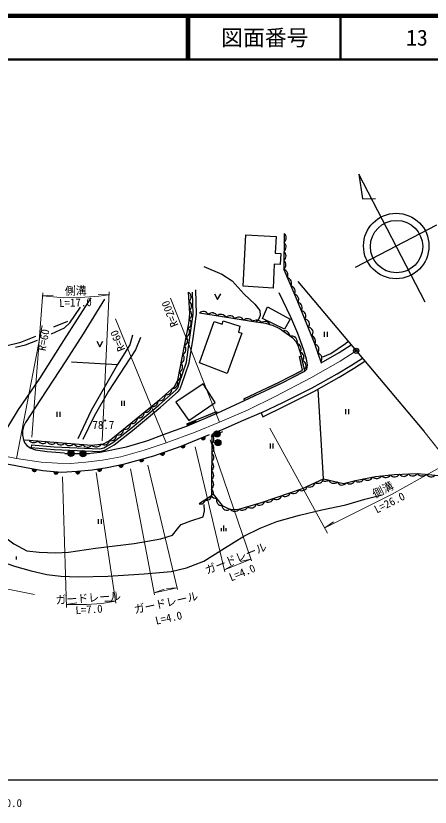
# Model space of a CAD drawing. Units: millimetres, scale not verified. Extents: x 40000 to 680000, y 20000 to 380000.
# Drawn here: x 469547 to 564530, y 198715 to 380000 of the extents above; entities that cross this region are included whole.
import ezdxf
from ezdxf.enums import TextEntityAlignment as Align

# ---------------------------------------------------------------- set-up
doc = ezdxf.new("R2010")
doc.units = ezdxf.units.MM
doc.header["$LTSCALE"] = 1000
doc.header["$PDMODE"] = 32
doc.header["$PDSIZE"] = 500
doc.linetypes.add('CHAIN', pattern=[18.5, 12, -1.5, 3.5, -1.5])
for name, color, linetype, lineweight in [('M-BGD', 7, 'Continuous', 25), ('M-BMK', 2, 'CHAIN', 13), ('M-BMK-OTRS', 5, 'Continuous', 25), ('M-BMK-SRVR', 3, 'Continuous', 25), ('M-STR-HTXT', 7, 'Continuous', 13), ('M-TTL', 2, 'Continuous', 140), ('M-TTL-BAND', 7, 'Continuous', 25), ('M-TTL-LINE', 7, 'Continuous', 50)]:
    doc.layers.add(name, color=color, linetype=linetype, lineweight=lineweight)
doc.layers.add('M-OTRS', color=6, linetype='Continuous')
doc.layers.add('M-TTL-TXT', color=7, linetype='Continuous')
doc.styles.add('ＭＳ ゴシック', font='')
doc.styles.get('ＭＳ ゴシック').set_extended_font_data('MS Gothic')

msp = doc.modelspace()

# ---------------------------------------------------------------- hatches: boundary and pattern name
at = {"layer": 'M-BGD'}
for points in [[(534600, 301942), (535039, 302040), (535540, 299801), (535103, 299695)], [(532810, 297059), (535477, 298439), (535287, 298847), (532620, 297467)], [(527426, 294408), (527236, 294816), (529951, 296092), (530141, 295684)], [(521806, 292264), (521997, 291857), (524710, 293132), (524515, 293553)], [(515718, 288978), (513263, 287941), (513098, 288360), (515543, 289392)], [(508920, 286108), (508745, 286522), (510780, 287382), (510971, 286974)], [(516357, 284221, 1), (514957, 284221, 0.41421), (515657, 283521, 0.41421)], [(512948, 283603), (512020, 283229, 1)], [(516568, 282241, 1), (515168, 282241, 0.41421), (515868, 281541, 0.41421)], [(508311, 281733), (507383, 281359, 1)], [(482874, 279758, 1), (481474, 279758, 0.41421), (482174, 279058, 0.41421)], [(485635, 279703, 1), (484235, 279703, 0.41421), (484935, 279003, 0.41421)], [(503613, 280020), (502671, 279686, 0.41421), (503309, 279382, 0.41421)], [(498847, 278507), (497883, 278242, 1)], [(474303, 276013), (473319, 276188, 1)], [(479275, 275477), (478278, 275555, 0.41421), (478737, 275017, 0.41421)], [(484272, 275642), (483277, 275544, 0.41421), (483823, 275096, 0.41421)], [(489235, 276251), (488246, 276100, 1)], [(494141, 277214), (493163, 277007, 0.41421), (493755, 276622, 0.41421)]]:
    msp.add_hatch(color=256, dxfattribs=at).paths.add_polyline_path(points)

# ---------------------------------------------------------------- linework, layer by layer
for p, q in [((478267, 308746), (481447, 310064)), ((540239, 307584), (540239, 306466)), ((540906, 307584), (540906, 306466)), ((534600, 301942), (535039, 302040)), ((482297, 300762), (492832, 300113)), ((540083, 273937), (538817, 294486)), ((521806, 292264), (521997, 291857)), ((493752, 291786), (493752, 290668)), ((494419, 291786), (494419, 290668)), ((515718, 288978), (521997, 291857)), ((478966, 289285), (478966, 288167)), ((479632, 289285), (479632, 288167)), ((508745, 286522), (515543, 289392)), ((508920, 286108), (515718, 288978)), ((515543, 289392), (515718, 288978)), ((525758, 289064), (526185, 288172)), ((545115, 289879), (545115, 288761)), ((545782, 289879), (545782, 288761)), ((508745, 286522), (508920, 286108)), ((514346, 283695), (516967, 284746)), ((473153, 281694), (473100, 281097)), ((527831, 282003), (527831, 280885)), ((528498, 282003), (528498, 280885)), ((480762, 279758), (483586, 279758)), ((483524, 279703), (486347, 279703)), ((488415, 264722), (488415, 263604)), ((489081, 264722), (489081, 263604)), ((517243, 261939), (517243, 263267)), ((516710, 261939), (516710, 262636)), ((517777, 261939), (517777, 262636)), ((469704, 255444), (469704, 256141))]:
    msp.add_line(p, q, dxfattribs=at)
for points in [[(531041, 330144), (530950, 321899), (533984, 314943), (538018, 304952), (539547, 300527), (543674, 302890), (546442, 304620)], [(512647, 322592), (516794, 320782), (519102, 319293), (521905, 316257), (524300, 313922), (525469, 312521), (525560, 311352), (525072, 310318), (524546, 309831)], [(471636, 282892), (486957, 281616), (489628, 281967), (490979, 282607), (502465, 292048), (505945, 295110), (506696, 296568), (509225, 309525), (509432, 311845), (509164, 316694)], [(473100, 281097), (478316, 280636), (488881, 280195), (489928, 280488), (492124, 281739), (496259, 284979), (502741, 290329), (506759, 293903), (507123, 294412), (507585, 295587), (509288, 300486), (510197, 306150), (510961, 311633), (510803, 317196)], [(473153, 281694), (478354, 281235), (488811, 280798), (489695, 281046), (491788, 282238), (495883, 285447), (502351, 290785), (506310, 294307), (506722, 294795), (507023, 295795), (508704, 300633), (509470, 306318), (510173, 311687), (510045, 316721)], [(515095, 316299), (515811, 315004), (516526, 316299)], [(535807, 298609), (536273, 299064), (536403, 300050), (536200, 301355), (535547, 303370), (534227, 307212), (532617, 310990), (529888, 316564)], [(404384, 294496), (411226, 292841), (416632, 291608), (423739, 290234), (432871, 288412), (441924, 286639), (449321, 285080), (457101, 283547), (460532, 282932), (462941, 282834), (463986, 282920), (465847, 283797), (466928, 284718), (467735, 285776), (470145, 289798), (471957, 292348), (475038, 296932), (480527, 305611), (486782, 315420)], [(489872, 315101), (484968, 307161), (481042, 300969), (475182, 292097), (471800, 286850), (471317, 285958), (471076, 284933), (471088, 283956), (471293, 282883), (471607, 282111), (472176, 281516), (472972, 280973), (474046, 280587), (476760, 280165), (480705, 279852)], [(477710, 307137), (480675, 308509), (481892, 309636), (484392, 313286)], [(535039, 302040), (534294, 304487), (533788, 305339), (533012, 306121), (531496, 307226), (529900, 308347), (528637, 308978), (526836, 309499), (524546, 309831), (511616, 311917)], [(453244, 303810), (458626, 304156), (462195, 304258), (464415, 304268), (465788, 304286), (467274, 304436), (470731, 305230), (474163, 306596)], [(496311, 306817), (495653, 304624), (492832, 300113), (486814, 289586), (483739, 283124)], [(469470, 304081), (471771, 304633), (474493, 305673)], [(498121, 306312), (496950, 303516), (490799, 294034), (487509, 288324), (484894, 282948)], [(488083, 305471), (488799, 304176), (489514, 305471)], [(539930, 301897), (541772, 302659), (545122, 304910), (545752, 305439)], [(521806, 292264), (530073, 296149), (535292, 298850), (534600, 301942)], [(521997, 291857), (530273, 295746), (535807, 298609), (535039, 302040)], [(525758, 289064), (530881, 291520), (537499, 294811), (543231, 297952), (546480, 299944), (549024, 301556)], [(526185, 288172), (531255, 290630), (537855, 293949), (543671, 297195), (546932, 299216), (549562, 300918)], [(525758, 289064), (521133, 287032), (516852, 285144), (515492, 284609), (514478, 284007), (514374, 270015), (511555, 268225)], [(513875, 283977), (507402, 281366), (501079, 279120), (494141, 277214), (490496, 276443), (487034, 275915), (483621, 275578), (480016, 275418), (475754, 275754), (472785, 276283), (468298, 277148), (457827, 279007), (445378, 281271), (428716, 284802), (417728, 287329), (414215, 288109)], [(485966, 279726), (488882, 280048), (494939, 281248), (499819, 282706), (503400, 284087), (508920, 286108)], [(514377, 270444), (514750, 270434), (516837, 267809), (518413, 267085), (519142, 266913), (520662, 266982), (525864, 268518), (535270, 271707), (540083, 273937), (544644, 272895), (547442, 273552), (552016, 274487), (556316, 274913), (561602, 275145), (563380, 275019), (569411, 274423), (571854, 274198)], [(454500, 271699), (461566, 266590), (465680, 265136), (465301, 263381), (465547, 262564), (466630, 260888), (469125, 259049), (472049, 257414), (474916, 257101), (478739, 256958), (481602, 257163), (487839, 258021), (496689, 259125), (502782, 260208), (505482, 261005), (506913, 262865), (507465, 263458), (509674, 264275), (512495, 265236), (512810, 266600), (512698, 268047)], [(466118, 257638), (466091, 256538), (465927, 255246), (466442, 254933), (469277, 253892), (473103, 252839), (476688, 252033), (479862, 251639), (483809, 251513), (490621, 251665), (499006, 252178), (505138, 252691), (508639, 253560), (512614, 255107), (517359, 258059), (521848, 260794), (525549, 262664), (529399, 264137), (534567, 265599), (539665, 266816), (545210, 267969), (549584, 269277), (553528, 270241)]]:
    msp.add_lwpolyline(points, dxfattribs=at)
for points in [[(522270, 329851), (529246, 329465), (529015, 325602), (530271, 325563), (530135, 323071), (528802, 323110), (528570, 317643), (521671, 318088)], [(526113, 310633), (527264, 313334), (532407, 310541), (531148, 308208)], [(511674, 300527), (515030, 309965), (516838, 309374), (517064, 310138), (520890, 308870), (520577, 307549), (521325, 307305), (518004, 298042)], [(506241, 291517), (509184, 287278), (515221, 291420), (512472, 295689)]]:
    msp.add_lwpolyline(points, close=True, dxfattribs=at)
for centre, radius in [((490028, 287303), 150), ((515657, 284221), 700), ((515868, 282241), 700), ((482174, 279758), 700), ((484935, 279703), 700)]:
    msp.add_circle(centre, radius, dxfattribs=at)
for centre, radius, start, end in [((530231, 329122), 1304, 307.15616, 51.58169), ((530208, 327061), 1304, 307.15616, 51.58169), ((530185, 325000), 1304, 307.15616, 51.58169), ((530162, 322939), 1304, 307.15616, 51.58169), ((530630, 320635), 1304, 331.35446, 75.77999), ((531454, 318746), 1304, 331.35446, 75.77999), ((532278, 316857), 1304, 331.35446, 75.77999), ((508423, 315621), 1304, 310.9552, 55.38072), ((533113, 314980), 1290, 330.03443, 76.09369), ((508537, 313563), 1304, 310.9552, 55.38072), ((533979, 313123), 1238, 325.67348, 78.29736), ((508563, 311578), 1299, 305.27964, 50.35364), ((512506, 310964), 1304, 28.62005, 133.04558), ((514541, 310636), 1304, 28.62005, 133.04558), ((534859, 311256), 1177, 320.91418, 83.05666), ((508513, 309595), 1221, 294.62653, 49.05497), ((516576, 310308), 1304, 28.62005, 133.04558), ((518611, 309979), 1304, 28.62005, 133.04558), ((520646, 309651), 1304, 28.62005, 133.04558), ((522681, 309322), 1304, 28.62005, 133.04558), ((524716, 308994), 1304, 29.81706, 133.04558), ((535725, 309384), 1132, 316.40783, 87.56302), ((508175, 307606), 1220, 291.82992, 46.08099), ((526704, 308718), 1261, 22.49483, 132.84184), ((536579, 307507), 1098, 312.14397, 91.82687), ((507647, 305615), 1304, 296.74269, 41.16822), ((531071, 306537), 1304, 2.20855, 106.63407), ((532739, 305283), 1354, 344.14023, 105.60169), ((536960, 305438), 1304, 329.77266, 74.19819), ((533576, 303628), 1366, 330.22602, 70.09897), ((537725, 303519), 1314, 323.63516, 73.99263), ((507252, 303592), 1304, 296.74269, 41.16822), ((534378, 301803), 1209, 317.82453, 71.47202), ((506858, 301569), 1304, 296.74269, 41.16822), ((534890, 299845), 1209, 317.82453, 71.47202), ((538420, 301477), 1314, 324.13403, 73.99263), ((506463, 299546), 1304, 296.74269, 41.16822), ((506130, 297539), 1247, 292.23505, 42.46751), ((505300, 295934), 1378, 270.68806, 19.10985), ((504015, 294475), 1304, 259.12809, 3.55362), ((502476, 293110), 1295, 258.33033, 3.74531), ((499318, 290496), 1304, 257.20638, 1.63191), ((500911, 291805), 1304, 257.20638, 1.63191), ((497726, 289187), 1304, 257.20638, 1.63191), ((494541, 286569), 1304, 257.20638, 1.63191), ((496134, 287878), 1304, 257.20638, 1.63191), ((492949, 285260), 1304, 257.20638, 1.63191), ((473672, 283524), 1304, 213.02604, 317.45156), ((491356, 283951), 1304, 257.20638, 1.63191), ((512484, 283416), 500, 201.96213, 21.96213), ((513671, 282982), 1304, 307.3622, 51.78773), ((475726, 283353), 1304, 213.02604, 317.45156), ((477780, 283182), 1304, 213.02604, 317.45156), ((479834, 283011), 1304, 213.02604, 317.45156), ((481888, 282840), 1304, 213.02604, 317.45156), ((483942, 282669), 1304, 213.02604, 317.45156), ((485996, 282497), 1304, 213.02604, 317.45156), ((487929, 282703), 1458, 228.21317, 326.7854), ((489811, 283027), 1304, 239.46809, 344.53449), ((507847, 281546), 500, 201.96213, 21.96213), ((513656, 280921), 1304, 307.3622, 51.78773), ((503142, 279853), 500, 199.55757, 19.55757), ((513641, 278860), 1304, 307.3622, 51.78773), ((498365, 278375), 500, 195.35948, 15.35948), ((513625, 276799), 1304, 307.3622, 51.78773), ((473811, 276100), 500, 169.90929, 349.90929), ((478776, 275516), 500, 175.48833, 355.48833), ((483774, 275593), 500, 185.62779, 5.62779), ((488740, 276175), 500, 188.68195, 8.68195), ((493652, 277111), 500, 191.9472, 11.9472), ((513610, 274737), 1304, 307.3622, 51.78773), ((538812, 274229), 1304, 242.64258, 347.06811), ((548150, 274516), 1307, 229.63971, 333.69898), ((550171, 274926), 1304, 229.34157, 333.7671), ((552242, 275368), 1360, 228.52625, 326.71843), ((554325, 275519), 1304, 223.4326, 327.85813), ((556399, 275755), 1343, 223.82224, 323.91239), ((558479, 275807), 1304, 220.29991, 324.72544), ((560538, 275898), 1304, 220.29991, 324.72544), ((562688, 275923), 1336, 215.6225, 315.89926), ((564752, 275687), 1304, 212.13836, 316.56388), ((513595, 272676), 1304, 307.3622, 51.78773), ((535135, 272445), 1231, 235.76429, 348.73842), ((536942, 273362), 1304, 242.64258, 347.06811), ((540414, 274681), 1304, 246.10945, 309.34597), ((542424, 274222), 1304, 204.92045, 309.34597), ((544316, 273654), 1153, 202.46875, 328.32129), ((546099, 274141), 1355, 233.71192, 332.72498), ((515538, 270727), 1304, 206.89609, 270.70501), ((513580, 270615), 1304, 346.52157, 51.78773), ((531257, 271190), 1304, 236.51906, 340.94459), ((533210, 271852), 1304, 236.51906, 340.94459), ((511913, 269219), 1056, 250.18865, 354.61417), ((513323, 270114), 1056, 250.18865, 354.61417), ((516821, 269113), 1304, 166.27948, 270.70501), ((525431, 269174), 1266, 232.9057, 341.79323), ((527353, 269867), 1304, 236.51906, 340.94459), ((529305, 270529), 1304, 236.51906, 340.94459), ((517875, 267751), 1039, 176.79824, 316.38642), ((519685, 267797), 1304, 215.79206, 322.20043), ((521478, 268056), 1304, 234.23527, 338.6608), ((523512, 268442), 1189, 226.4013, 346.49477)]:
    msp.add_arc(centre, radius, start, end, dxfattribs=at)
at = {"layer": 'M-BMK'}
msp.add_lwpolyline([(462627, 280002), (469716, 278569), (475333, 277770), (479123, 277545), (482087, 277470), (485633, 277732), (489386, 278182), (493626, 279008), (498936, 280507), (504006, 282196), (510652, 284636), (516209, 286903), (522834, 289776), (529029, 292766), (537165, 297069), (543859, 300899), (547576, 303274)], dxfattribs=at)
at = {"layer": 'M-BMK-OTRS'}
msp.add_line((534204, 319141), (563080, 284878), dxfattribs=at)
at = {"layer": 'M-BMK-SRVR'}
for p, q in [((563410, 314407), (548149, 343699)), ((548149, 343699), (549029, 338101)), ((549029, 338101), (552029, 338146)), ((547398, 322415), (566022, 332118))]:
    msp.add_line(p, q, dxfattribs=at)
for centre, radius in [((556748, 327286), 7500), ((556813, 327142), 6000), ((547576, 303274), 600)]:
    msp.add_circle(centre, radius, dxfattribs=at)
at = {"layer": 'M-OTRS'}
msp.add_point((547576, 303274), dxfattribs=at)
at = {"layer": 'M-STR-HTXT'}
for p, q in [((473246, 283457), (475719, 316516)), ((475667, 315819), (478116, 315992)), ((490890, 316081), (488436, 316173)), ((489308, 282673), (490923, 316779)), ((516209, 286903), (505020, 315291)), ((504006, 282196), (492397, 310623)), ((469716, 278569), (475557, 309029)), ((527740, 285538), (540996, 261506)), ((563080, 284878), (569648, 276547)), ((523584, 255127), (514108, 282848)), ((510657, 281260), (517490, 252652)), ((495799, 276226), (501351, 247352)), ((506622, 248616), (499808, 277080)), ((480224, 274368), (481135, 244424)), ((492464, 245437), (487960, 275372)), ((540351, 262675), (542347, 264105)), ((517393, 253058), (523449, 255524)), ((517393, 253058), (519496, 254325)), ((523449, 255524), (521059, 254961)), ((501269, 247780), (506545, 248938)), ((501269, 247780), (503556, 248671)), ((506545, 248938), (504094, 248789)), ((481112, 245166), (483540, 245535)), ((492395, 245895), (489940, 245873))]:
    msp.add_line(p, q, dxfattribs=at)
for points in [[(475667, 315819), (480538, 315404), (484287, 315435), (488598, 315810), (490890, 316081)], [(445334, 280435), (440818, 254006), (473806, 247473)], [(540351, 262675), (555633, 270368), (568785, 277641)], [(481112, 245166), (485749, 245146), (489241, 245372), (492395, 245895)]]:
    msp.add_lwpolyline(points, dxfattribs=at)
at = {"layer": 'M-TTL'}
msp.add_line((680000, 380000), (40000, 380000), dxfattribs=at)
at = {"layer": 'M-TTL-BAND'}
msp.add_line((40000, 205000), (579000, 205000), dxfattribs=at)
at = {"layer": 'M-TTL-LINE'}
for p, q in [((508747, 380000), (508747, 370000)), ((509247, 380000), (509247, 370000)), ((543997, 380000), (543997, 370000)), ((40000, 370000), (680000, 370000))]:
    msp.add_line(p, q, dxfattribs=at)

# ---------------------------------------------------------------- texts
at = {"layer": 'M-BGD', "style": 'ＭＳ ゴシック'}
msp.add_text('78.7', height=1833, dxfattribs=at).set_placement((487126, 284829), align=Align.BOTTOM_LEFT)
at = {"layer": 'M-STR-HTXT', "style": 'ＭＳ ゴシック'}
for s, rotation, p in [('側溝', 1.503, (480827, 315497)), ('L=17.0', 1.503, (479515, 312755)), ('R=200', 111.512, (507360, 309355)), ('R=60', 79.145, (476883, 303024)), ('R=60', 112.213, (495185, 303796)), ('側溝', 26.722, (552128, 268989)), ('L=26.0', 26.722, (552518, 265475)), ('ガードレール', 22.156, (513572, 251503)), ('L=4.0', 22.156, (519102, 249908)), ('ガードレール', 3.709, (478751, 244692)), ('ガードレール', 12.379, (496956, 242501)), ('L=7.0', 3.709, (483306, 242359)), ('L=4.0', 12.379, (501850, 239967))]:
    msp.add_text(s, height=1833, rotation=rotation, dxfattribs=at).set_placement(p, align=Align.BOTTOM_LEFT)
at = {"layer": 'M-TTL-BAND', "style": 'ＭＳ ゴシック'}
msp.add_text('400.0', height=1833, dxfattribs=at).set_placement((467844, 198195), align=Align.BOTTOM_CENTER)
at = {"layer": 'M-TTL-TXT', "style": 'ＭＳ ゴシック'}
for s, p in [('図面番号', (526622, 375000)), ('13', (561497, 375000))]:
    msp.add_text(s, height=3666, dxfattribs=at).set_placement(p, align=Align.MIDDLE_CENTER)

doc.saveas('drawing.dxf')
